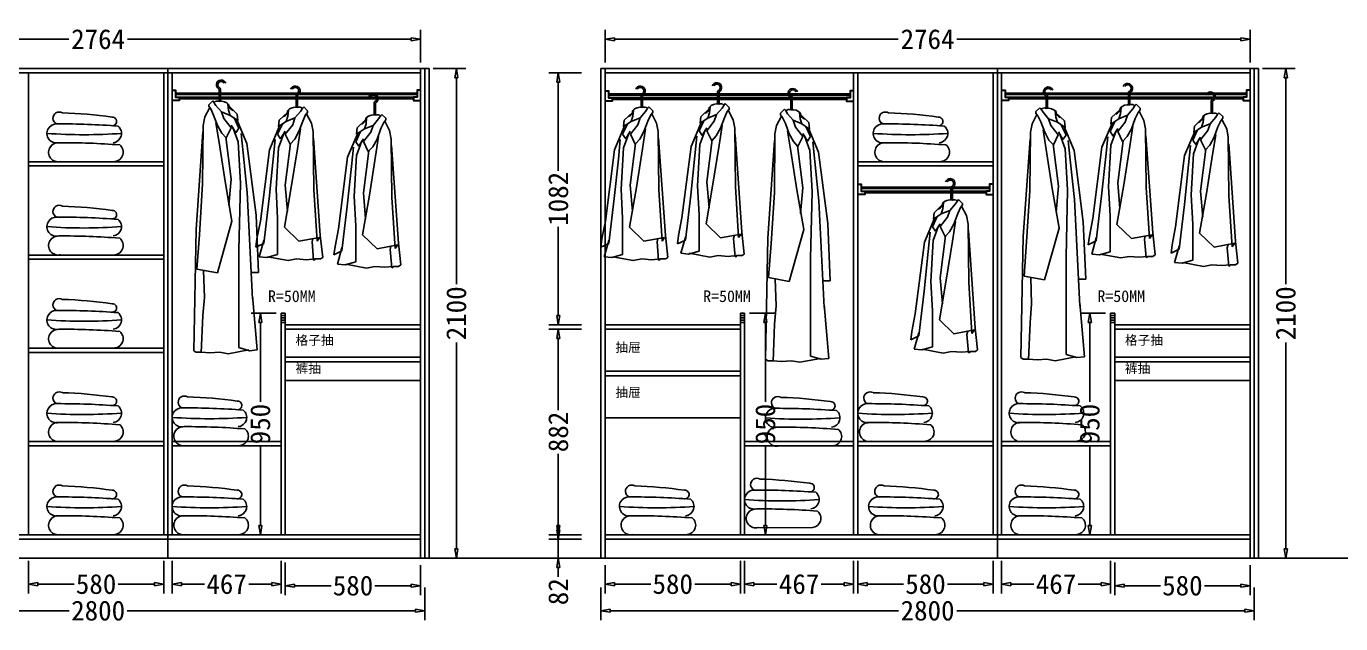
# Model space of a CAD drawing. Header units: millimetres. Extents: x 304407 to 361076, y -1262425 to -1203358.
# Drawn here: x 348263 to 353895, y -1249130 to -1246567 of the extents above; entities that cross this region are included whole.
import ezdxf

# ---------------------------------------------------------------- set-up
doc = ezdxf.new("R2010")
doc.units = ezdxf.units.MM
doc.header["$LTSCALE"] = 20
doc.layers.get('Defpoints').update_dxf_attribs({"color": 250})
for name, color, linetype in [('8', 8, 'Continuous'), ('LAYER10', 11, 'Continuous'), ('LAYER8', 11, 'Continuous'), ('图层3', 4, 'Continuous'), ('墙体', 40, 'Continuous')]:
    doc.layers.add(name, color=color, linetype=linetype)
doc.styles.get("Standard").update_dxf_attribs({"font": 'SimSun.ttf', "height": 85})
doc.styles.add('text', font='SimSun.ttf', dxfattribs={"height": 85})
doc.dimstyles.new('周文晶', dxfattribs={"dimtxt": 70, "dimasz": 40, "dimexe": 40, "dimexo": 30, "dimgap": 10, "dimtad": 0, "dimdec": 0, "dimtxsty": 'Standard', "dimblk": 'CLOSEDBLANK', "dimcen": 200, "dimclrd": 256, "dimclre": 256, "dimadec": 0, "dimazin": 0, "dimtfac": 1, "dimtdec": 0, "dimtmove": 0, "dimatfit": 3, "dimldrblk": 'CLOSEDBLANK', "dimfxl": 100, "dimfxlon": 1, "dimarcsym": 0})

# ---------------------------------------------------------------- blocks, each defined once
blk = doc.blocks.new('_ClosedBlank')
at = {"color": 0, "linetype": 'ByBlock', "lineweight": -2}
for p, q in [((-1, 0.17), (0, 0)), ((-1, 0.17), (-1, -0.17)), ((0, 0), (-1, -0.17))]:
    blk.add_line(p, q, dxfattribs=at)
blk = doc.blocks.new('*D2060')
at = {"lineweight": -2, "transparency": 16777216}
for p, q in [((348887.8, -1248860.2), (348887.8, -1249000.2)), ((349354.8, -1248860.2), (349354.8, -1249000.2)), ((348927.8, -1248960.2), (349026.3, -1248960.2)), ((349314.8, -1248960.2), (349216.3, -1248960.2))]:
    blk.add_line(p, q, dxfattribs=at)
at = {"layer": 'Defpoints', "color": 0, "transparency": 16777216}
for p in [(348887.8, -1248748.6), (349354.8, -1248748.6), (349354.8, -1248960.2)]:
    blk.add_point(p, dxfattribs=at)
at = {"lineweight": -2, "transparency": 16777216, "xscale": 40, "yscale": 40, "zscale": 40, "rotation": 180}
blk.add_blockref('_ClosedBlank', (348887.8, -1248960.2), dxfattribs=at)
at = {"lineweight": -2, "transparency": 16777216, "xscale": 40, "yscale": 40, "zscale": 40}
blk.add_blockref('_ClosedBlank', (349354.8, -1248960.2), dxfattribs=at)
at = {"color": 0, "transparency": 16777216, "insert": (349121.3, -1248960.2), "char_height": 85, "attachment_point": 5}
blk.add_mtext('467', dxfattribs=at)
blk = doc.blocks.new('*D2061')
at = {"lineweight": -2, "transparency": 16777216}
for p, q in [((347188.8, -1246723.2), (347188.8, -1246583.2)), ((349952.8, -1246723.2), (349952.8, -1246583.2)), ((347228.8, -1246623.2), (348445.1, -1246623.2)), ((349912.8, -1246623.2), (348696.5, -1246623.2))]:
    blk.add_line(p, q, dxfattribs=at)
at = {"layer": 'Defpoints', "color": 0, "transparency": 16777216}
for p in [(349952.8, -1246623.2), (347188.8, -1246766.6), (349952.8, -1246766.6)]:
    blk.add_point(p, dxfattribs=at)
at = {"lineweight": -2, "transparency": 16777216, "xscale": 40, "yscale": 40, "zscale": 40, "rotation": 180}
blk.add_blockref('_ClosedBlank', (347188.8, -1246623.2), dxfattribs=at)
at = {"lineweight": -2, "transparency": 16777216, "xscale": 40, "yscale": 40, "zscale": 40}
blk.add_blockref('_ClosedBlank', (349952.8, -1246623.2), dxfattribs=at)
at = {"color": 0, "transparency": 16777216, "insert": (348570.8, -1246623.2), "char_height": 85, "attachment_point": 5}
blk.add_mtext('2764', dxfattribs=at)
blk = doc.blocks.new('*D2062')
at = {"lineweight": -2, "transparency": 16777216}
for p, q in [((347170.8, -1248974.2), (347170.8, -1249114.2)), ((349970.8, -1248974.2), (349970.8, -1249114.2)), ((347210.8, -1249074.2), (348446.1, -1249074.2)), ((349930.8, -1249074.2), (348695.6, -1249074.2))]:
    blk.add_line(p, q, dxfattribs=at)
at = {"layer": 'Defpoints', "color": 0, "transparency": 16777216}
for p in [(347170.8, -1248848.6), (349970.8, -1248848.6), (349970.8, -1249074.2)]:
    blk.add_point(p, dxfattribs=at)
at = {"lineweight": -2, "transparency": 16777216, "xscale": 40, "yscale": 40, "zscale": 40, "rotation": 180}
blk.add_blockref('_ClosedBlank', (347170.8, -1249074.2), dxfattribs=at)
at = {"lineweight": -2, "transparency": 16777216, "xscale": 40, "yscale": 40, "zscale": 40}
blk.add_blockref('_ClosedBlank', (349970.8, -1249074.2), dxfattribs=at)
at = {"color": 0, "transparency": 16777216, "insert": (348570.8, -1249074.2), "char_height": 85, "attachment_point": 5}
blk.add_mtext('2800', dxfattribs=at)
blk = doc.blocks.new('*D2063')
at = {"lineweight": -2, "transparency": 16777216}
for p, q in [((350005.7, -1246748.6), (350145.7, -1246748.6)), ((350105.7, -1246788.6), (350105.7, -1247673.9)), ((350105.7, -1248808.6), (350105.7, -1247923.4)), ((350005.7, -1248848.6), (350145.7, -1248848.6))]:
    blk.add_line(p, q, dxfattribs=at)
at = {"layer": 'Defpoints', "color": 0, "transparency": 16777216}
for p in [(349970.8, -1246748.6), (350105.7, -1246748.6), (349970.8, -1248848.6)]:
    blk.add_point(p, dxfattribs=at)
at = {"lineweight": -2, "transparency": 16777216, "xscale": 40, "yscale": 40, "zscale": 40}
for p, rotation in [((350105.7, -1246748.6), 90), ((350105.7, -1248848.6), 270)]:
    blk.add_blockref('_ClosedBlank', p, dxfattribs=dict(at, rotation=rotation))
at = {"color": 0, "transparency": 16777216, "insert": (350105.7, -1247798.6), "char_height": 85, "attachment_point": 5, "rotation": 90}
blk.add_mtext('2100', dxfattribs=at)
blk = doc.blocks.new('*D2064')
at = {"lineweight": -2, "transparency": 16777216}
for p, q in [((349333.8, -1247798.6), (349225.8, -1247798.6)), ((349265.8, -1247838.6), (349265.8, -1248178.6)), ((349265.8, -1248708.6), (349265.8, -1248368.6)), ((349324.8, -1248748.6), (349225.8, -1248748.6))]:
    blk.add_line(p, q, dxfattribs=at)
at = {"layer": 'Defpoints', "color": 0, "transparency": 16777216}
for p in [(349363.8, -1247798.6), (349265.8, -1248748.6), (349354.8, -1248748.6)]:
    blk.add_point(p, dxfattribs=at)
at = {"lineweight": -2, "transparency": 16777216, "xscale": 40, "yscale": 40, "zscale": 40}
for p, rotation in [((349265.8, -1247798.6), 90), ((349265.8, -1248748.6), 270)]:
    blk.add_blockref('_ClosedBlank', p, dxfattribs=dict(at, rotation=rotation))
at = {"color": 0, "transparency": 16777216, "insert": (349265.8, -1248273.6), "char_height": 85, "attachment_point": 5, "rotation": 90}
blk.add_mtext('950', dxfattribs=at)
blk = doc.blocks.new('*D2065')
at = {"lineweight": -2, "transparency": 16777216}
for p, q in [((349372.8, -1248866.8), (349372.8, -1249006.8)), ((349952.8, -1248878.6), (349952.8, -1249006.8)), ((349412.8, -1248966.8), (349568.8, -1248966.8)), ((349912.8, -1248966.8), (349756.9, -1248966.8))]:
    blk.add_line(p, q, dxfattribs=at)
at = {"layer": 'Defpoints', "color": 0, "transparency": 16777216}
for p in [(349372.8, -1248748.6), (349952.8, -1248848.6), (349952.8, -1248966.8)]:
    blk.add_point(p, dxfattribs=at)
at = {"lineweight": -2, "transparency": 16777216, "xscale": 40, "yscale": 40, "zscale": 40, "rotation": 180}
blk.add_blockref('_ClosedBlank', (349372.8, -1248966.8), dxfattribs=at)
at = {"lineweight": -2, "transparency": 16777216, "xscale": 40, "yscale": 40, "zscale": 40}
blk.add_blockref('_ClosedBlank', (349952.8, -1248966.8), dxfattribs=at)
at = {"color": 0, "transparency": 16777216, "insert": (349662.8, -1248966.8), "char_height": 85, "attachment_point": 5}
blk.add_mtext('580', dxfattribs=at)
blk = doc.blocks.new('*D2071')
at = {"lineweight": -2, "transparency": 16777216}
for p, q in [((348271.8, -1248860.2), (348271.8, -1249000.2)), ((348851.8, -1248860.2), (348851.8, -1249000.2)), ((348311.8, -1248960.2), (348467.8, -1248960.2)), ((348811.8, -1248960.2), (348655.9, -1248960.2))]:
    blk.add_line(p, q, dxfattribs=at)
at = {"layer": 'Defpoints', "color": 0, "transparency": 16777216}
for p in [(348271.8, -1248748.6), (348851.8, -1248748.6), (348851.8, -1248960.2)]:
    blk.add_point(p, dxfattribs=at)
at = {"lineweight": -2, "transparency": 16777216, "xscale": 40, "yscale": 40, "zscale": 40, "rotation": 180}
blk.add_blockref('_ClosedBlank', (348271.8, -1248960.2), dxfattribs=at)
at = {"lineweight": -2, "transparency": 16777216, "xscale": 40, "yscale": 40, "zscale": 40}
blk.add_blockref('_ClosedBlank', (348851.8, -1248960.2), dxfattribs=at)
at = {"color": 0, "transparency": 16777216, "insert": (348561.8, -1248960.2), "char_height": 85, "attachment_point": 5}
blk.add_mtext('580', dxfattribs=at)
blk = doc.blocks.new('*D2111')
at = {"lineweight": -2, "transparency": 16777216}
for p, q in [((350743, -1248878.6), (350743, -1249000.2)), ((351323, -1248860.2), (351323, -1249000.2)), ((350783, -1248960.2), (350939, -1248960.2)), ((351283, -1248960.2), (351127.1, -1248960.2))]:
    blk.add_line(p, q, dxfattribs=at)
at = {"layer": 'Defpoints', "color": 0, "transparency": 16777216}
for p in [(351323, -1248748.6), (350743, -1248848.6), (351323, -1248960.2)]:
    blk.add_point(p, dxfattribs=at)
at = {"lineweight": -2, "transparency": 16777216, "xscale": 40, "yscale": 40, "zscale": 40, "rotation": 180}
blk.add_blockref('_ClosedBlank', (350743, -1248960.2), dxfattribs=at)
at = {"lineweight": -2, "transparency": 16777216, "xscale": 40, "yscale": 40, "zscale": 40}
blk.add_blockref('_ClosedBlank', (351323, -1248960.2), dxfattribs=at)
at = {"color": 0, "transparency": 16777216, "insert": (351033, -1248960.2), "char_height": 85, "attachment_point": 5}
blk.add_mtext('580', dxfattribs=at)
blk = doc.blocks.new('*D2112')
at = {"lineweight": -2, "transparency": 16777216}
for p, q in [((352442, -1248860.2), (352442, -1249000.2)), ((352909, -1248860.2), (352909, -1249000.2)), ((352482, -1248960.2), (352580.5, -1248960.2)), ((352869, -1248960.2), (352770.5, -1248960.2))]:
    blk.add_line(p, q, dxfattribs=at)
at = {"layer": 'Defpoints', "color": 0, "transparency": 16777216}
for p in [(352442, -1248748.6), (352909, -1248748.6), (352909, -1248960.2)]:
    blk.add_point(p, dxfattribs=at)
at = {"lineweight": -2, "transparency": 16777216, "xscale": 40, "yscale": 40, "zscale": 40, "rotation": 180}
blk.add_blockref('_ClosedBlank', (352442, -1248960.2), dxfattribs=at)
at = {"lineweight": -2, "transparency": 16777216, "xscale": 40, "yscale": 40, "zscale": 40}
blk.add_blockref('_ClosedBlank', (352909, -1248960.2), dxfattribs=at)
at = {"color": 0, "transparency": 16777216, "insert": (352675.5, -1248960.2), "char_height": 85, "attachment_point": 5}
blk.add_mtext('467', dxfattribs=at)
blk = doc.blocks.new('*D2113')
at = {"lineweight": -2, "transparency": 16777216}
for p, q in [((350743, -1246723.2), (350743, -1246583.2)), ((353507, -1246723.2), (353507, -1246583.2)), ((350783, -1246623.2), (351999.3, -1246623.2)), ((353467, -1246623.2), (352250.7, -1246623.2))]:
    blk.add_line(p, q, dxfattribs=at)
at = {"layer": 'Defpoints', "color": 0, "transparency": 16777216}
for p in [(353507, -1246623.2), (350743, -1246766.6), (353507, -1246766.6)]:
    blk.add_point(p, dxfattribs=at)
at = {"lineweight": -2, "transparency": 16777216, "xscale": 40, "yscale": 40, "zscale": 40, "rotation": 180}
blk.add_blockref('_ClosedBlank', (350743, -1246623.2), dxfattribs=at)
at = {"lineweight": -2, "transparency": 16777216, "xscale": 40, "yscale": 40, "zscale": 40}
blk.add_blockref('_ClosedBlank', (353507, -1246623.2), dxfattribs=at)
at = {"color": 0, "transparency": 16777216, "insert": (352125, -1246623.2), "char_height": 85, "attachment_point": 5}
blk.add_mtext('2764', dxfattribs=at)
blk = doc.blocks.new('*D2114')
at = {"lineweight": -2, "transparency": 16777216}
for p, q in [((350725, -1248974.2), (350725, -1249114.2)), ((353525, -1248974.2), (353525, -1249114.2)), ((350765, -1249074.2), (352000.3, -1249074.2)), ((353485, -1249074.2), (352249.8, -1249074.2))]:
    blk.add_line(p, q, dxfattribs=at)
at = {"layer": 'Defpoints', "color": 0, "transparency": 16777216}
for p in [(350725, -1248848.6), (353525, -1248848.6), (353525, -1249074.2)]:
    blk.add_point(p, dxfattribs=at)
at = {"lineweight": -2, "transparency": 16777216, "xscale": 40, "yscale": 40, "zscale": 40, "rotation": 180}
blk.add_blockref('_ClosedBlank', (350725, -1249074.2), dxfattribs=at)
at = {"lineweight": -2, "transparency": 16777216, "xscale": 40, "yscale": 40, "zscale": 40}
blk.add_blockref('_ClosedBlank', (353525, -1249074.2), dxfattribs=at)
at = {"color": 0, "transparency": 16777216, "insert": (352125, -1249074.2), "char_height": 85, "attachment_point": 5}
blk.add_mtext('2800', dxfattribs=at)
blk = doc.blocks.new('*D2115')
at = {"lineweight": -2, "transparency": 16777216}
for p, q in [((353559.9, -1246748.6), (353699.9, -1246748.6)), ((353659.9, -1246788.6), (353659.9, -1247673.9)), ((353659.9, -1248808.6), (353659.9, -1247923.4)), ((353559.9, -1248848.6), (353699.9, -1248848.6))]:
    blk.add_line(p, q, dxfattribs=at)
at = {"layer": 'Defpoints', "color": 0, "transparency": 16777216}
for p in [(353525, -1246748.6), (353659.9, -1246748.6), (353525, -1248848.6)]:
    blk.add_point(p, dxfattribs=at)
at = {"lineweight": -2, "transparency": 16777216, "xscale": 40, "yscale": 40, "zscale": 40}
for p, rotation in [((353659.9, -1246748.6), 90), ((353659.9, -1248848.6), 270)]:
    blk.add_blockref('_ClosedBlank', p, dxfattribs=dict(at, rotation=rotation))
at = {"color": 0, "transparency": 16777216, "insert": (353659.9, -1247798.6), "char_height": 85, "attachment_point": 5, "rotation": 90}
blk.add_mtext('2100', dxfattribs=at)
blk = doc.blocks.new('*D2116')
at = {"lineweight": -2, "transparency": 16777216}
for p, q in [((352888, -1247798.6), (352780, -1247798.6)), ((352820, -1247838.6), (352820, -1248178.6)), ((352820, -1248708.6), (352820, -1248368.6)), ((352879, -1248748.6), (352780, -1248748.6))]:
    blk.add_line(p, q, dxfattribs=at)
at = {"layer": 'Defpoints', "color": 0, "transparency": 16777216}
for p in [(352918, -1247798.6), (352820, -1248748.6), (352909, -1248748.6)]:
    blk.add_point(p, dxfattribs=at)
at = {"lineweight": -2, "transparency": 16777216, "xscale": 40, "yscale": 40, "zscale": 40}
for p, rotation in [((352820, -1247798.6), 90), ((352820, -1248748.6), 270)]:
    blk.add_blockref('_ClosedBlank', p, dxfattribs=dict(at, rotation=rotation))
at = {"color": 0, "transparency": 16777216, "insert": (352820, -1248273.6), "char_height": 85, "attachment_point": 5, "rotation": 90}
blk.add_mtext('950', dxfattribs=at)
blk = doc.blocks.new('*D2117')
at = {"lineweight": -2, "transparency": 16777216}
for p, q in [((352927, -1248866.8), (352927, -1249006.8)), ((353507, -1248878.6), (353507, -1249006.8)), ((352967, -1248966.8), (353123, -1248966.8)), ((353467, -1248966.8), (353311.1, -1248966.8))]:
    blk.add_line(p, q, dxfattribs=at)
at = {"layer": 'Defpoints', "color": 0, "transparency": 16777216}
for p in [(352927, -1248748.6), (353507, -1248848.6), (353507, -1248966.8)]:
    blk.add_point(p, dxfattribs=at)
at = {"lineweight": -2, "transparency": 16777216, "xscale": 40, "yscale": 40, "zscale": 40, "rotation": 180}
blk.add_blockref('_ClosedBlank', (352927, -1248966.8), dxfattribs=at)
at = {"lineweight": -2, "transparency": 16777216, "xscale": 40, "yscale": 40, "zscale": 40}
blk.add_blockref('_ClosedBlank', (353507, -1248966.8), dxfattribs=at)
at = {"color": 0, "transparency": 16777216, "insert": (353217, -1248966.8), "char_height": 85, "attachment_point": 5}
blk.add_mtext('580', dxfattribs=at)
blk = doc.blocks.new('*D2118')
at = {"lineweight": -2, "transparency": 16777216}
for p, q in [((350542.7, -1248726.6), (350542.7, -1248686.6)), ((350642.7, -1248766.6), (350502.7, -1248766.6)), ((350542.7, -1248766.6), (350542.7, -1248848.6)), ((350642.7, -1248848.6), (350502.7, -1248848.6)), ((350542.7, -1248888.6), (350542.7, -1248928.6))]:
    blk.add_line(p, q, dxfattribs=at)
at = {"layer": 'Defpoints', "color": 0, "transparency": 16777216}
for p in [(350542.7, -1248766.6), (350743, -1248766.6), (350725, -1248848.6)]:
    blk.add_point(p, dxfattribs=at)
at = {"lineweight": -2, "transparency": 16777216, "xscale": 40, "yscale": 40, "zscale": 40}
for p, rotation in [((350542.7, -1248766.6), 270), ((350542.7, -1248848.6), 90)]:
    blk.add_blockref('_ClosedBlank', p, dxfattribs=dict(at, rotation=rotation))
at = {"color": 0, "transparency": 16777216, "insert": (350542.7, -1248992.7), "char_height": 85, "attachment_point": 5, "rotation": 90}
blk.add_mtext('82', dxfattribs=at)
blk = doc.blocks.new('*D2119')
at = {"lineweight": -2, "transparency": 16777216}
for p, q in [((350642.7, -1247866.6), (350502.7, -1247866.6)), ((350542.7, -1247906.6), (350542.7, -1248213.3)), ((350542.7, -1248708.6), (350542.7, -1248401.9)), ((350642.7, -1248748.6), (350502.7, -1248748.6))]:
    blk.add_line(p, q, dxfattribs=at)
at = {"layer": 'Defpoints', "color": 0, "transparency": 16777216}
for p in [(350542.7, -1247866.6), (350743, -1247866.6), (350743, -1248748.6)]:
    blk.add_point(p, dxfattribs=at)
at = {"lineweight": -2, "transparency": 16777216, "xscale": 40, "yscale": 40, "zscale": 40}
for p, rotation in [((350542.7, -1247866.6), 90), ((350542.7, -1248748.6), 270)]:
    blk.add_blockref('_ClosedBlank', p, dxfattribs=dict(at, rotation=rotation))
at = {"color": 0, "transparency": 16777216, "insert": (350542.7, -1248307.6), "char_height": 85, "attachment_point": 5, "rotation": 90}
blk.add_mtext('882', dxfattribs=at)
blk = doc.blocks.new('*D2120')
at = {"lineweight": -2, "transparency": 16777216}
for p, q in [((350642.7, -1246766.6), (350502.7, -1246766.6)), ((350542.7, -1246806.6), (350542.7, -1247187.3)), ((350542.7, -1247808.6), (350542.7, -1247427.9)), ((350642.7, -1247848.6), (350502.7, -1247848.6))]:
    blk.add_line(p, q, dxfattribs=at)
at = {"layer": 'Defpoints', "color": 0, "transparency": 16777216}
for p in [(350542.7, -1246766.6), (350743, -1246766.6), (350743, -1247848.6)]:
    blk.add_point(p, dxfattribs=at)
at = {"lineweight": -2, "transparency": 16777216, "xscale": 40, "yscale": 40, "zscale": 40}
for p, rotation in [((350542.7, -1246766.6), 90), ((350542.7, -1247848.6), 270)]:
    blk.add_blockref('_ClosedBlank', p, dxfattribs=dict(at, rotation=rotation))
at = {"color": 0, "transparency": 16777216, "insert": (350542.7, -1247307.6), "char_height": 85, "attachment_point": 5, "rotation": 90}
blk.add_mtext('1082', dxfattribs=at)
blk = doc.blocks.new('*D2121')
at = {"lineweight": -2, "transparency": 16777216}
for p, q in [((351341, -1248860.2), (351341, -1249000.2)), ((351808, -1248860.2), (351808, -1249000.2)), ((351381, -1248960.2), (351479.5, -1248960.2)), ((351768, -1248960.2), (351669.5, -1248960.2))]:
    blk.add_line(p, q, dxfattribs=at)
at = {"layer": 'Defpoints', "color": 0, "transparency": 16777216}
for p in [(351341, -1248748.6), (351808, -1248748.6), (351808, -1248960.2)]:
    blk.add_point(p, dxfattribs=at)
at = {"lineweight": -2, "transparency": 16777216, "xscale": 40, "yscale": 40, "zscale": 40, "rotation": 180}
blk.add_blockref('_ClosedBlank', (351341, -1248960.2), dxfattribs=at)
at = {"lineweight": -2, "transparency": 16777216, "xscale": 40, "yscale": 40, "zscale": 40}
blk.add_blockref('_ClosedBlank', (351808, -1248960.2), dxfattribs=at)
at = {"color": 0, "transparency": 16777216, "insert": (351574.5, -1248960.2), "char_height": 85, "attachment_point": 5}
blk.add_mtext('467', dxfattribs=at)
blk = doc.blocks.new('*D2122')
at = {"lineweight": -2, "transparency": 16777216}
for p, q in [((351362, -1247798.6), (351470, -1247798.6)), ((351430, -1247838.6), (351430, -1248178.6)), ((351430, -1248708.6), (351430, -1248368.6)), ((351371, -1248748.6), (351470, -1248748.6))]:
    blk.add_line(p, q, dxfattribs=at)
at = {"layer": 'Defpoints', "color": 0, "transparency": 16777216}
for p in [(351332, -1247798.6), (351341, -1248748.6), (351430, -1248748.6)]:
    blk.add_point(p, dxfattribs=at)
at = {"lineweight": -2, "transparency": 16777216, "xscale": 40, "yscale": 40, "zscale": 40}
for p, rotation in [((351430, -1247798.6), 90), ((351430, -1248748.6), 270)]:
    blk.add_blockref('_ClosedBlank', p, dxfattribs=dict(at, rotation=rotation))
at = {"color": 0, "transparency": 16777216, "insert": (351430, -1248273.6), "char_height": 85, "attachment_point": 5, "rotation": 90}
blk.add_mtext('950', dxfattribs=at)
blk = doc.blocks.new('*D2123')
at = {"lineweight": -2, "transparency": 16777216}
for p, q in [((351826, -1248860.2), (351826, -1249000.2)), ((352406, -1248860.2), (352406, -1249000.2)), ((351866, -1248960.2), (352022, -1248960.2)), ((352366, -1248960.2), (352210.1, -1248960.2))]:
    blk.add_line(p, q, dxfattribs=at)
at = {"layer": 'Defpoints', "color": 0, "transparency": 16777216}
for p in [(351826, -1248748.6), (352406, -1248748.6), (352406, -1248960.2)]:
    blk.add_point(p, dxfattribs=at)
at = {"lineweight": -2, "transparency": 16777216, "xscale": 40, "yscale": 40, "zscale": 40, "rotation": 180}
blk.add_blockref('_ClosedBlank', (351826, -1248960.2), dxfattribs=at)
at = {"lineweight": -2, "transparency": 16777216, "xscale": 40, "yscale": 40, "zscale": 40}
blk.add_blockref('_ClosedBlank', (352406, -1248960.2), dxfattribs=at)
at = {"color": 0, "transparency": 16777216, "insert": (352116, -1248960.2), "char_height": 85, "attachment_point": 5}
blk.add_mtext('580', dxfattribs=at)
blk = doc.blocks.new('A$C1C5764E0')
at = {"layer": '8'}
for p, q in [((172.3, 708.4), (172.3, 657.4)), ((178.3, 708.4), (178.3, 657.4)), ((135.3, 635.3), (99.9, 601.9)), ((137.4, 618.5), (140.1, 644.9)), ((167.9, 611.6), (191.5, 639.3)), ((191.5, 639.3), (201.2, 654.6)), ((201.2, 654.6), (205.3, 658.7)), ((213.6, 624.1), (201.2, 597.8)), ((205.3, 658.7), (222, 642.1)), ((222, 635.2), (213.6, 624.1)), ((217.8, 629.6), (238.6, 589.4)), ((222, 642.1), (222, 635.2)), ((103, 580.9), (58.4, 475.1)), ((113.7, 585.2), (93.2, 541.7)), ((99.9, 601.9), (97.1, 574.2)), ((97.1, 574.2), (130.4, 596.4)), ((126.3, 542.3), (158.2, 582.5)), ((130.4, 596.4), (137.4, 618.5)), ((130.4, 596.4), (167.9, 611.6)), ((158.2, 582.5), (167.9, 611.6)), ((178.3, 479.5), (191.3, 564.6)), ((201.2, 597.8), (184.5, 553.4)), ((238.6, 589.4), (245.5, 553.4)), ((75, 435), (83.4, 518.8)), ((93.2, 541.7), (106.3, 522.1)), ((96.5, 482.8), (119.4, 544.9)), ((106.3, 522.1), (125.9, 554.7)), ((147.1, 499.3), (126.3, 542.3)), ((166.5, 520.1), (147.1, 499.3)), ((184.5, 553.4), (166.5, 520.1)), ((245.5, 553.4), (248.3, 302.5)), ((276.4, 106.8), (247, 525.3)), ((58.4, 475.1), (19.5, 168.8)), ((86.6, 306.3), (96.5, 482.8)), ((148.8, 502.4), (125.9, 322.6)), ((152.1, 312.8), (178.3, 479.5)), ((57, 265.8), (75, 435)), ((93.2, 180.9), (86.6, 306.3)), ((122.6, 142.8), (152.1, 312.8)), ((125.9, 322.6), (135.7, 211.4)), ((248.3, 302.5), (262.2, 83.5)), ((34.3, 73.1), (57, 265.8)), ((93.2, 26.2), (93.2, 180.9)), ((19.5, 168.8), (4.8, 92.7)), ((184.8, 82.8), (122.6, 142.8)), ((4.8, 92.7), (0, 56.7)), ((0, 56.7), (34.3, 73.1)), ((34.3, 86.2), (14.7, 16.3)), ((273.1, 99.1), (184.8, 82.8)), ((244.2, 93.8), (240.9, 79.6)), ((240.9, 79.6), (247.4, 1.1)), ((262.2, 83.5), (273.1, 99.1)), ((286.7, 13.1), (276.4, 106.8)), ((14.7, 16.3), (47.4, 13.1)), ((47.4, 13.1), (93.2, 26.2)), ((50.7, 16.3), (139, 0)), ((139, 0), (175, 6.5)), ((175, 6.5), (217.5, 3.3)), ((217.5, 3.3), (253.5, 6.5)), ((247.4, 1.1), (254, 3.3)), ((253.5, 6.5), (276.9, 6.5)), ((276.9, 6.5), (286.7, 13.1))]:
    blk.add_line(p, q, dxfattribs=at)
for centre, radius, start, end in [((168.9, 727.1), 20.9, 296.6338, 159.5285), ((168.9, 727.1), 14.9, 296.6338, 150.6175), ((175.9, 709.9), 3.91, 94.6712, 201.9626), ((110.9, 641.2), 25.1, 286.2636, 2.0248), ((168.9, 613.1), 43.9, 77.6993, 138.5966), ((186.2, 639.8), 18, 42.48, 116.3392)]:
    blk.add_arc(centre, radius, start, end, dxfattribs=at)
blk = doc.blocks.new('A$C4F477F88')
at = {"layer": 'LAYER10'}
blk.add_blockref('A$C1C5764E0', (0, 0), dxfattribs=at)
blk = doc.blocks.new('A$C5E603B19')
at = {"layer": 'LAYER8'}
blk.add_blockref('A$C4F477F88', (0, 0), dxfattribs=at)
blk = doc.blocks.new('A$C1B0A679D')
at = {"layer": '图层3'}
blk.add_blockref('A$C5E603B19', (0, 0), dxfattribs=at)
blk = doc.blocks.new('A$C52EB379C')
at = {"layer": '8'}
for p, q in [((163.3, 1134.6), (163.3, 1083.5)), ((169.3, 1134.6), (169.3, 1083.5)), ((128.4, 1044.7), (131.2, 1071)), ((182.5, 1065.5), (192.3, 1080.7)), ((192.3, 1080.7), (196.4, 1084.9)), ((196.4, 1084.9), (213.1, 1068.3)), ((91, 1028.1), (88.2, 1000.3)), ((88.2, 1000.3), (121.5, 1022.5)), ((126.4, 1061.5), (91, 1028.1)), ((121.5, 1022.5), (128.4, 1044.7)), ((121.5, 1022.5), (159, 1037.8)), ((149.3, 1008.7), (159, 1037.8)), ((159, 1037.8), (182.5, 1065.5)), ((192.3, 1023.9), (175.6, 979.5)), ((204.7, 1050.2), (192.3, 1023.9)), ((213.1, 1061.3), (204.7, 1050.2)), ((208.9, 1055.8), (229.7, 1015.6)), ((213.1, 1068.3), (213.1, 1061.3)), ((229.7, 1015.6), (236.6, 979.5)), ((94.1, 1007.1), (49.5, 901.3)), ((104.8, 1011.4), (84.3, 967.8)), ((84.3, 967.8), (97.4, 948.2)), ((87.6, 909), (110.5, 971.1)), ((97.4, 948.2), (117, 980.9)), ((117.4, 968.5), (149.3, 1008.7)), ((138.2, 925.5), (117.4, 968.5)), ((175.6, 979.5), (157.6, 946.3)), ((169.3, 905.7), (182.4, 990.7)), ((236.6, 979.5), (239.4, 728.7)), ((49.5, 901.3), (10.6, 595)), ((66.1, 861.1), (74.5, 944.9)), ((77.7, 732.4), (87.6, 909)), ((139.9, 928.6), (117, 748.8)), ((157.6, 946.3), (138.2, 925.5)), ((143.2, 738.9), (169.3, 905.7)), ((267.5, 533), (238.1, 951.5)), ((48.1, 692), (66.1, 861.1)), ((84.3, 444.7), (77.7, 732.4)), ((113.7, 568.9), (143.2, 738.9)), ((117, 748.8), (126.8, 637.6)), ((25.4, 235.4), (48.1, 692)), ((239.4, 728.7), (253.3, 509.7)), ((10.6, 595), (0, 349)), ((175.9, 346.6), (113.7, 568.9)), ((253.3, 509.7), (264.2, 362.9)), ((277.8, 13.1), (267.5, 533)), ((84.3, 26.2), (84.3, 444.7)), ((0, 349), (31, 349)), ((264.2, 362.9), (175.9, 346.6)), ((235.3, 357.6), (232, 242)), ((25.4, 248.5), (5.8, 16.3)), ((232, 242), (238.5, 163.5)), ((238.5, 163.5), (245.1, 3.3)), ((5.8, 16.3), (38.5, 13.1)), ((38.5, 13.1), (84.3, 26.2)), ((41.7, 16.3), (130.1, 0)), ((130.1, 0), (166.1, 6.5)), ((166.1, 6.5), (208.6, 3.3)), ((208.6, 3.3), (244.6, 6.5)), ((244.6, 6.5), (268, 6.5)), ((268, 6.5), (277.8, 13.1))]:
    blk.add_line(p, q, dxfattribs=at)
for centre, radius, start, end in [((160, 1153.2), 20.9, 296.6338, 159.5285), ((160, 1153.2), 14.9, 296.6338, 150.6175), ((167, 1136), 3.91, 94.6712, 201.9626), ((160, 1039.2), 43.9, 77.6993, 138.5966), ((177.3, 1066), 18, 42.48, 116.3392), ((102, 1067.4), 25.1, 286.2636, 2.0248)]:
    blk.add_arc(centre, radius, start, end, dxfattribs=at)
blk = doc.blocks.new('A$C05785CA5')
at = {"layer": 'LAYER10'}
blk.add_blockref('A$C52EB379C', (0, 0), dxfattribs=at)
blk = doc.blocks.new('A$C100967EE')
at = {"layer": 'LAYER10'}
blk.add_blockref('A$C05785CA5', (0, 0), dxfattribs=at)
blk = doc.blocks.new('A$C65D30603')
at = {"layer": 'LAYER8'}
blk.add_blockref('A$C100967EE', (0, 0), dxfattribs=at)
blk = doc.blocks.new('A$C50CE712E')
at = {"layer": '图层3'}
blk.add_blockref('A$C65D30603', (0, 0), dxfattribs=at)
blk = doc.blocks.new('A$C11F00F61')
at = {"color": 8}
blk.add_line((48.2, 0), (290.3, 1.2), dxfattribs=at)
at = {"layer": '墙体', "color": 8}
for centre, radius, start, end in [((52.6, 186.6), 26.7, 59.8021, 244.0801), ((9.8, -1698.7), 1909.1, 81.8981, 88.3112), ((280.3, 173), 18.4, 260.1551, 94.4157), ((41, 121.6), 41, 86.0834, 284.0988), ((159.2, 2329.1), 2213.2, 265.8756, 274.159), ((53.8, -3125.6), 3288.1, 85.6244, 90.1755), ((279.7, 121.7), 40, 274.9406, 51.3165), ((48.2, 41), 41, 86.0834, 284.0988), ((61, -3206.2), 3288.1, 85.6244, 90.1755), ((286.9, 41.1), 40, 274.9406, 51.3165)]:
    blk.add_arc(centre, radius, start, end, dxfattribs=at)

msp = doc.modelspace()

# ---------------------------------------------------------------- linework, layer by layer
for p, q in [((347170.8, -1246748.6), (349970.8, -1246748.6)), ((347188.8, -1246766.6), (349952.8, -1246766.6)), ((348271.8, -1248748.6), (348271.8, -1246766.6)), ((348851.8, -1248748.6), (348851.8, -1246766.6)), ((348869.8, -1248848.6), (348869.8, -1246748.6)), ((348887.8, -1248748.6), (348887.8, -1246766.6)), ((349952.8, -1246748.6), (349952.8, -1248848.6)), ((349970.8, -1246748.6), (349970.8, -1248848.6)), ((349988.8, -1246748.6), (349970.8, -1246748.6)), ((349988.8, -1248848.6), (349988.8, -1246748.6)), ((350725, -1248848.6), (350725, -1246748.6)), ((350725, -1246748.6), (353525, -1246748.6)), ((350743, -1248848.6), (350743, -1246748.6)), ((350743, -1246766.6), (353507, -1246766.6)), ((351808, -1248748.6), (351808, -1246766.6)), ((351826, -1248748.6), (351826, -1246766.6)), ((352406, -1248748.6), (352406, -1246766.6)), ((352424, -1248848.6), (352424, -1246748.6)), ((352442, -1248748.6), (352442, -1246766.6)), ((353507, -1246748.6), (353507, -1248848.6)), ((353525, -1246748.6), (353525, -1248848.6)), ((353543, -1246748.6), (353525, -1246748.6)), ((353543, -1248848.6), (353543, -1246748.6)), ((348271.8, -1247148.6), (348851.8, -1247148.6)), ((348271.8, -1247166.6), (348851.8, -1247166.6)), ((351826, -1247148.6), (352406, -1247148.6)), ((351826, -1247166.6), (352406, -1247166.6)), ((348271.8, -1247548.6), (348851.8, -1247548.6)), ((348271.8, -1247566.6), (348851.8, -1247566.6)), ((349354.8, -1247798.6), (349354.8, -1248748.6)), ((349372.8, -1247798.6), (349354.8, -1247798.6)), ((349372.8, -1247808.6), (349354.8, -1247808.6)), ((349372.8, -1247818.6), (349354.8, -1247818.6)), ((349372.8, -1247828.6), (349354.8, -1247828.6)), ((349372.8, -1247838.6), (349354.8, -1247838.6)), ((349372.8, -1247798.6), (349372.8, -1248748.6)), ((351323, -1247798.6), (351323, -1248748.6)), ((351323, -1247798.6), (351341, -1247798.6)), ((351323, -1247808.6), (351341, -1247808.6)), ((351323, -1247818.6), (351341, -1247818.6)), ((351323, -1247828.6), (351341, -1247828.6)), ((351323, -1247838.6), (351341, -1247838.6)), ((351341, -1247798.6), (351341, -1248748.6)), ((352909, -1247798.6), (352909, -1248748.6)), ((352927, -1247798.6), (352909, -1247798.6)), ((352927, -1247808.6), (352909, -1247808.6)), ((352927, -1247818.6), (352909, -1247818.6)), ((352927, -1247828.6), (352909, -1247828.6)), ((352927, -1247838.6), (352909, -1247838.6)), ((352927, -1247798.6), (352927, -1248748.6)), ((349952.8, -1247848.6), (349372.8, -1247848.6)), ((349952.8, -1247866.6), (349372.8, -1247866.6)), ((350743, -1247848.6), (351323, -1247848.6)), ((350743, -1247866.6), (351323, -1247866.6)), ((353507, -1247848.6), (352927, -1247848.6)), ((353507, -1247866.6), (352927, -1247866.6)), ((348271.8, -1247948.6), (348851.8, -1247948.6)), ((348271.8, -1247966.6), (348851.8, -1247966.6)), ((349952.8, -1247986.6), (349372.8, -1247986.6)), ((349952.8, -1248006.6), (349372.8, -1248006.6)), ((353507, -1247986.6), (352927, -1247986.6)), ((353507, -1248006.6), (352927, -1248006.6)), ((350743, -1248046.6), (351323, -1248046.6)), ((350743, -1248066.6), (351323, -1248066.6)), ((349952.8, -1248086.6), (349372.8, -1248086.6)), ((353507, -1248086.6), (352927, -1248086.6)), ((350743, -1248246.6), (351323, -1248246.6)), ((348271.8, -1248348.6), (348851.8, -1248348.6)), ((349354.8, -1248348.6), (348887.8, -1248348.6)), ((351341, -1248348.6), (351808, -1248348.6)), ((351826, -1248348.6), (352406, -1248348.6)), ((352909, -1248348.6), (352442, -1248348.6)), ((348271.8, -1248366.6), (348851.8, -1248366.6)), ((349354.8, -1248366.6), (348887.8, -1248366.6)), ((351341, -1248366.6), (351808, -1248366.6)), ((351826, -1248366.6), (352406, -1248366.6)), ((352909, -1248366.6), (352442, -1248366.6)), ((347188.8, -1248748.6), (349952.8, -1248748.6)), ((347188.8, -1248766.6), (349952.8, -1248766.6)), ((350743, -1248748.6), (353507, -1248748.6)), ((350743, -1248766.6), (353507, -1248766.6)), ((347170.8, -1248848.6), (349970.8, -1248848.6)), ((349970.8, -1248848.6), (349988.8, -1248848.6)), ((350725, -1248848.6), (353525, -1248848.6)), ((353525, -1248848.6), (353543, -1248848.6))]:
    msp.add_line(p, q)
at = {"color": 8}
msp.add_line((361075.9, -1248848.6), (304407.4, -1248848.6), dxfattribs=at)
msp.add_line((361075.9, -1248848.6), (304407.4, -1248848.6), dxfattribs=at)
msp.add_line((361075.9, -1248848.6), (304407.4, -1248848.6), dxfattribs=at)
at = {"lineweight": 30}
for points in [[(348887.8, -1246840.9), (348902.8, -1246840.9), (348902.8, -1246870.9), (348917.8, -1246870.9), (348917.8, -1246885.9), (348887.8, -1246885.9)], [(349937.8, -1246855.9), (348902.8, -1246855.9)], [(349937.8, -1246860.5), (348902.8, -1246860.5)], [(349922.8, -1246873), (348917.8, -1246873)], [(349922.8, -1246878.4), (348917.8, -1246878.4)], [(349952.8, -1246840.9), (349937.8, -1246840.9), (349937.8, -1246870.9), (349922.8, -1246870.9), (349922.8, -1246885.9), (349952.8, -1246885.9)], [(350743, -1246844.3), (350758, -1246844.3), (350758, -1246874.3), (350773, -1246874.3), (350773, -1246889.3), (350743, -1246889.3)], [(351793, -1246859.3), (350758, -1246859.3)], [(351793, -1246863.9), (350758, -1246863.9)], [(351778, -1246876.4), (350773, -1246876.4)], [(351778, -1246881.8), (350773, -1246881.8)], [(351808, -1246844.3), (351793, -1246844.3), (351793, -1246874.3), (351778, -1246874.3), (351778, -1246889.3), (351808, -1246889.3)], [(352442, -1246840.9), (352457, -1246840.9), (352457, -1246870.9), (352472, -1246870.9), (352472, -1246885.9), (352442, -1246885.9)], [(353492, -1246855.9), (352457, -1246855.9)], [(353492, -1246860.5), (352457, -1246860.5)], [(353477, -1246873), (352472, -1246873)], [(353477, -1246878.4), (352472, -1246878.4)], [(353507, -1246840.9), (353492, -1246840.9), (353492, -1246870.9), (353477, -1246870.9), (353477, -1246885.9), (353507, -1246885.9)], [(351826, -1247244.3), (351841, -1247244.3), (351841, -1247274.3), (351856, -1247274.3), (351856, -1247289.3), (351826, -1247289.3)], [(352391, -1247259.3), (351841, -1247259.3)], [(352391, -1247263.9), (351841, -1247263.9)], [(352376, -1247276.4), (351856, -1247276.4)], [(352406, -1247244.3), (352391, -1247244.3), (352391, -1247274.3), (352376, -1247274.3), (352376, -1247289.3), (352406, -1247289.3)], [(352376, -1247281.8), (351856, -1247281.8)]]:
    msp.add_lwpolyline(points, dxfattribs=at)

# ---------------------------------------------------------------- block references
at = {"xscale": -1}
for p in [(349258, -1247972.1), (352802.6, -1248001.8), (351707.8, -1248008.6)]:
    msp.add_blockref('A$C50CE712E', p, dxfattribs=at)
for name, p in [('A$C1B0A679D', (349246.4, -1247572)), ('A$C1B0A679D', (350725, -1247572)), ('A$C1B0A679D', (351053, -1247557.6)), ('A$C1B0A679D', (352813.8, -1247560.9)), ('A$C1B0A679D', (349581.3, -1247604.4)), ('A$C1B0A679D', (353168.3, -1247597.2)), ('A$C11F00F61', (348351.3, -1247148.6)), ('A$C11F00F61', (351892, -1247148.6)), ('A$C1B0A679D', (352052.9, -1247969)), ('A$C11F00F61', (348351.3, -1247548.6)), ('A$C11F00F61', (348351.3, -1247948.6)), ('A$C11F00F61', (348351.3, -1248348.6)), ('A$C11F00F61', (348887.8, -1248366.6)), ('A$C11F00F61', (351430, -1248368.6)), ('A$C11F00F61', (351826, -1248348.6)), ('A$C11F00F61', (352474.6, -1248348.6)), ('A$C11F00F61', (351341, -1248719.1)), ('A$C11F00F61', (348351.3, -1248748.6)), ('A$C11F00F61', (348887.8, -1248748.6)), ('A$C11F00F61', (350804.5, -1248748.6)), ('A$C11F00F61', (351872.5, -1248748.6)), ('A$C11F00F61', (352474.6, -1248748.6))]:
    msp.add_blockref(name, p)

# ---------------------------------------------------------------- texts
at = {"attachment_point": 1, "style": 'text'}
for s, insert, char_height, width in [('R=50MM', (349298.6, -1247700.1), 50, 419.038), ('R=50MM', (351163.5, -1247700.1), 50, 419.038), ('R=50MM', (352852.8, -1247700.1), 50, 419.038), ('格子抽', (349416.4, -1247893.7), 40, 305.609), ('格子抽', (352970.6, -1247893.7), 40, 305.609), ('抽屉', (350787.3, -1247924.3), 40, 305.609), ('裤抽', (349416.4, -1248015), 40, 305.609), ('裤抽', (352970.6, -1248015), 40, 305.609), ('抽屉', (350787.3, -1248117.6), 40, 305.609)]:
    msp.add_mtext(s, dxfattribs=dict(at, insert=insert, char_height=char_height, width=width))

# ---------------------------------------------------------------- dimensions: what is measured, and where the dimension line sits
for base, p1, p2, picture, middle in [((349952.8, -1246623.2), (347188.8, -1246766.6), (349952.8, -1246766.6), '*D2061', (348570.8, -1246623.2)), ((353507, -1246623.2), (350743, -1246766.6), (353507, -1246766.6), '*D2113', (352125, -1246623.2)), ((348851.8, -1248960.2), (348271.8, -1248748.6), (348851.8, -1248748.6), '*D2071', (348561.8, -1248960.2)), ((349354.8, -1248960.2), (348887.8, -1248748.6), (349354.8, -1248748.6), '*D2060', (349121.3, -1248960.2)), ((349952.8, -1248966.8), (349372.8, -1248748.6), (349952.8, -1248848.6), '*D2065', (349662.8, -1248966.8)), ((351323, -1248960.2), (350743, -1248848.6), (351323, -1248748.6), '*D2111', (351033, -1248960.2)), ((351808, -1248960.2), (351341, -1248748.6), (351808, -1248748.6), '*D2121', (351574.5, -1248960.2)), ((352406, -1248960.2), (351826, -1248748.6), (352406, -1248748.6), '*D2123', (352116, -1248960.2)), ((352909, -1248960.2), (352442, -1248748.6), (352909, -1248748.6), '*D2112', (352675.5, -1248960.2)), ((353507, -1248966.8), (352927, -1248748.6), (353507, -1248848.6), '*D2117', (353217, -1248966.8)), ((349970.8, -1249074.2), (347170.8, -1248848.6), (349970.8, -1248848.6), '*D2062', (348570.8, -1249074.2)), ((353525, -1249074.2), (350725, -1248848.6), (353525, -1248848.6), '*D2114', (352125, -1249074.2))]:
    dim = msp.add_linear_dim(base=base, p1=p1, p2=p2, dimstyle='周文晶')
    dim.commit()
    dim.dimension.update_dxf_attribs({"geometry": picture, "text_midpoint": middle})
for base, p1, p2, angle, picture, middle in [((350105.7, -1246748.6), (349970.8, -1248848.6), (349970.8, -1246748.6), 90, '*D2063', (350105.7, -1247798.6)), ((350542.7, -1246766.6), (350743, -1247848.6), (350743, -1246766.6), 270, '*D2120', (350542.7, -1247307.6)), ((353659.9, -1246748.6), (353525, -1248848.6), (353525, -1246748.6), 90, '*D2115', (353659.9, -1247798.6)), ((349265.8, -1248748.6), (349363.8, -1247798.6), (349354.8, -1248748.6), 90, '*D2064', (349265.8, -1248273.6)), ((351430, -1248748.6), (351332, -1247798.6), (351341, -1248748.6), 90, '*D2122', (351430, -1248273.6)), ((352820, -1248748.6), (352918, -1247798.6), (352909, -1248748.6), 90, '*D2116', (352820, -1248273.6)), ((350542.7, -1247866.6), (350743, -1248748.6), (350743, -1247866.6), 270, '*D2119', (350542.7, -1248307.6))]:
    dim = msp.add_linear_dim(base=base, p1=p1, p2=p2, angle=angle, dimstyle='周文晶')
    dim.commit()
    dim.dimension.update_dxf_attribs({"geometry": picture, "text_midpoint": middle})
dim = msp.add_linear_dim(base=(350542.7, -1248766.6), p1=(350725, -1248848.6), p2=(350743, -1248766.6), angle=270, dimstyle='周文晶')
dim.commit()
dim.dimension.update_dxf_attribs({"geometry": '*D2118', "text_midpoint": (350542.7, -1248992.7), "dimtype": 128})

doc.saveas('drawing.dxf')
